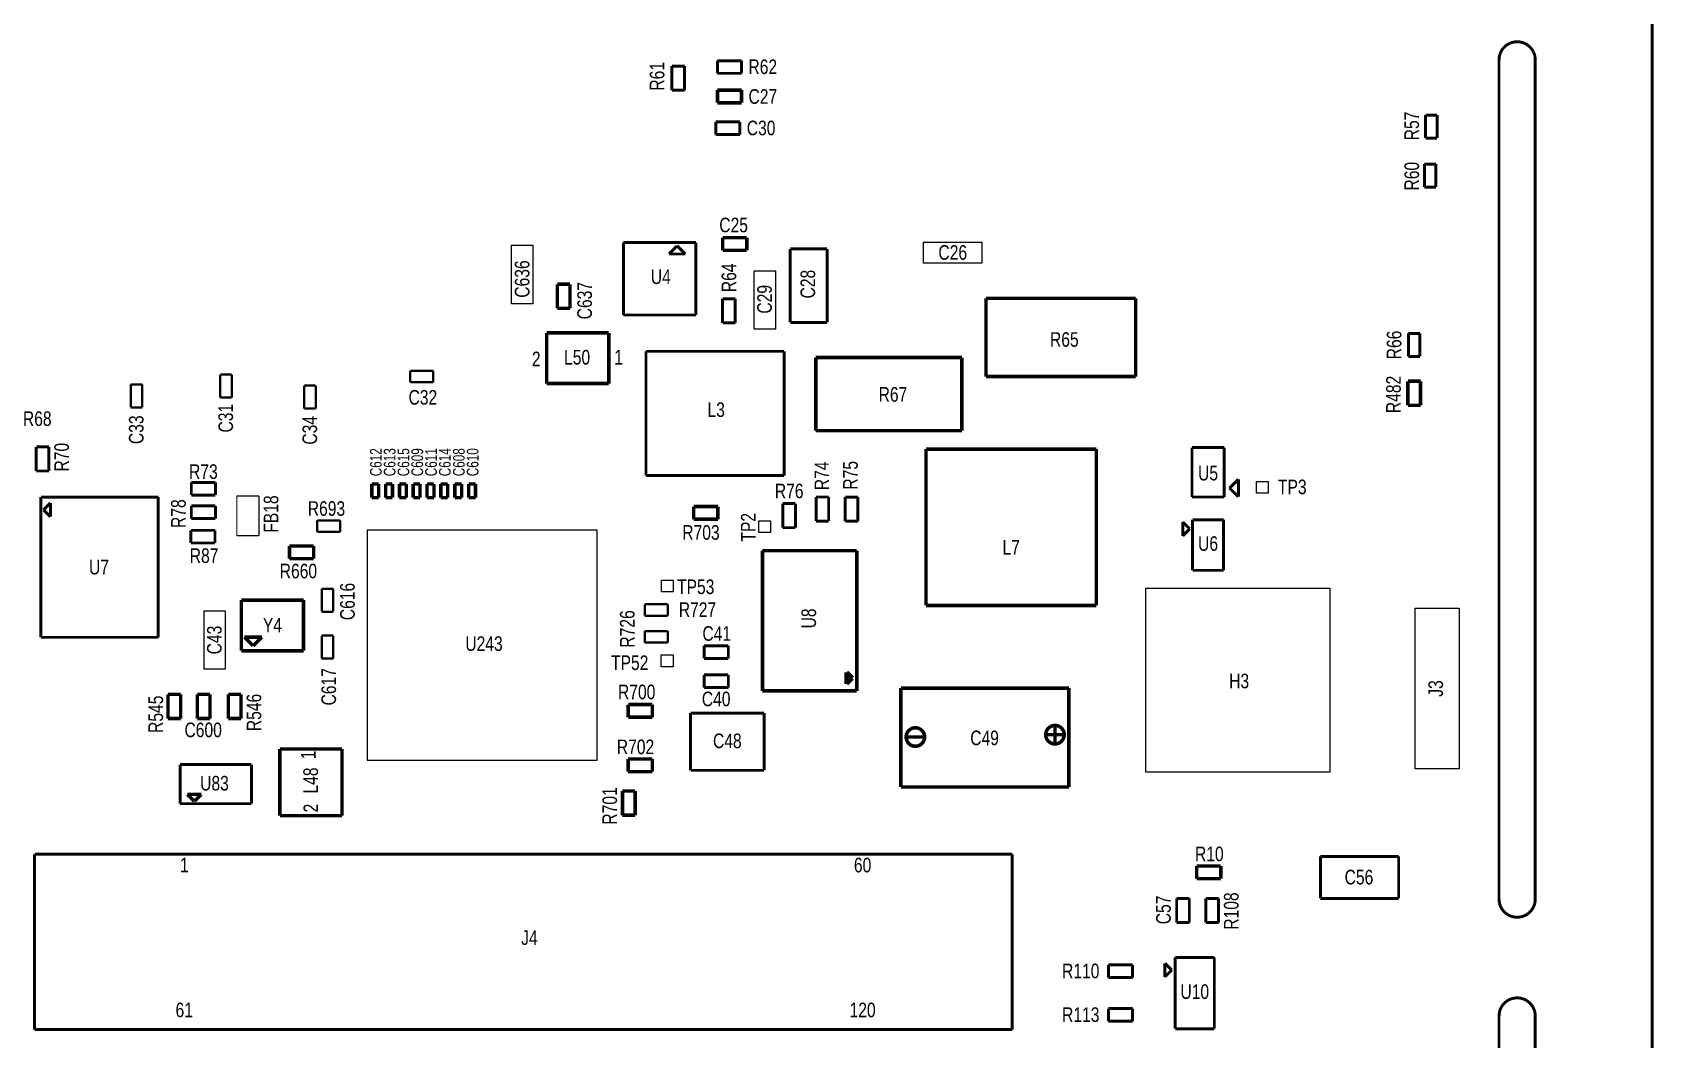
# Model space of a CAD drawing. Extents: x -186 to 234, y -83 to 214.
# Drawn here: x -4 to 66.5, y 70.3 to 114.1 of the extents above; entities that cross this region are included whole.
import ezdxf
from ezdxf.enums import TextEntityAlignment as Align

# ---------------------------------------------------------------- set-up
doc = ezdxf.new("R2010")
doc.units = 0
for name, color, linetype in [('BG_OUTLINE', 253, 'CONTINUOUS'), ('PG_ASSEMBLY_TOP', 111, 'CONTINUOUS'), ('RD_ASSEMBLY_TOP', 142, 'CONTINUOUS')]:
    doc.layers.add(name, color=color, linetype=linetype)

msp = doc.modelspace()

# ---------------------------------------------------------------- linework, layer by layer
at = {"layer": 'BG_OUTLINE', "const_width": 0.127}
for points in [[(66.460395, 157.020311), (66.460395, -9.271)], [(59.805595, 112.907293), (59.805595, 110.367293)], [(61.380395, 112.907293), (61.380395, 76.414605)], [(59.805595, 78.954605), (59.805595, 110.367293)], [(59.805595, 76.414605), (59.805595, 78.954605)], [(59.805595, 71.334605), (59.805595, 68.794605)], [(61.380395, 71.334605), (61.380395, 68.794605)]]:
    msp.add_lwpolyline(points, dxfattribs=at)
for points in [[(59.805595, 112.907293, -1.000032), (61.380395, 112.907293)], [(61.380395, 76.414605, -0.999968), (59.805595, 76.414605)], [(59.805595, 71.334605, -1.000032), (61.380395, 71.334605)]]:
    msp.add_lwpolyline(points, format="xyb", dxfattribs=at)
at = {"layer": 'PG_ASSEMBLY_TOP'}
for points, const_width in [([(26.875232, 112.870031), (25.825221, 112.870031)], 0.127), ([(25.825221, 112.870031), (25.825221, 112.319841)], 0.127), ([(26.875232, 112.319841), (26.875232, 112.870031)], 0.127), ([(23.845418, 112.633989), (23.845418, 111.584207)], 0.127), ([(24.395633, 112.633989), (23.845418, 112.633989)], 0.127), ([(24.395633, 111.584207), (24.395633, 112.633989)], 0.127), ([(25.825221, 112.319841), (26.875232, 112.319841)], 0.127), ([(23.845418, 111.584207), (24.395633, 111.584207)], 0.127), ([(26.876502, 111.591293), (25.826517, 111.591293)], 0.1524), ([(25.826517, 111.591293), (25.826517, 111.041078)], 0.1524), ([(26.876502, 111.041078), (26.876502, 111.591293)], 0.1524), ([(25.826517, 111.041078), (26.876502, 111.041078)], 0.1524), ([(26.803528, 110.20773), (25.753517, 110.20773)], 0.127), ([(25.753517, 110.20773), (25.753517, 109.657515)], 0.127), ([(26.803528, 109.657515), (26.803528, 110.20773)], 0.127), ([(56.612104, 110.507297), (56.612104, 109.507503)], 0.127), ([(57.1119, 110.507297), (56.612104, 110.507297)], 0.127), ([(57.1119, 109.507503), (57.1119, 110.507297)], 0.127), ([(25.753517, 109.657515), (26.803528, 109.657515)], 0.127), ([(56.612104, 109.507503), (57.1119, 109.507503)], 0.127), ([(57.0611, 108.373697), (56.561304, 108.373697)], 0.127), ([(56.561304, 108.373697), (56.561304, 107.373903)], 0.127), ([(57.0611, 107.373903), (57.0611, 108.373697)], 0.127), ([(56.561304, 107.373903), (57.0611, 107.373903)], 0.127), ([(21.739606, 104.964509), (21.739606, 101.814401)], 0.127), ([(24.889689, 104.964509), (21.739606, 104.964509)], 0.127), ([(24.889689, 101.814401), (24.889689, 104.964509)], 0.127), ([(27.103603, 105.177107), (26.053618, 105.177107)], 0.1524), ([(26.053618, 105.177107), (26.053618, 104.626893)], 0.1524), ([(27.103603, 104.626893), (27.103603, 105.177107)], 0.1524), ([(23.720781, 104.466898), (24.074679, 104.820695)], 0.127), ([(24.428196, 104.466898), (23.720781, 104.466898)], 0.127), ([(24.074679, 104.820695), (24.428196, 104.466898)], 0.127), ([(26.053618, 104.626893), (27.103603, 104.626893)], 0.1524), ([(30.594097, 104.68991), (28.993897, 104.68991)], 0.127), ([(28.993897, 104.68991), (28.993897, 101.48951)], 0.127), ([(30.594097, 101.48951), (30.594097, 104.68991)], 0.127), ([(19.419164, 103.153896), (18.868949, 103.153896)], 0.1524), ([(18.868949, 103.153896), (18.868949, 102.103911)], 0.1524), ([(19.419164, 102.103911), (19.419164, 103.153896)], 0.1524), ([(26.600201, 102.518007), (26.050291, 102.518007)], 0.127), ([(26.050291, 102.518007), (26.050291, 101.467895)], 0.127), ([(26.600201, 101.467895), (26.600201, 102.518007)], 0.127), ([(44.0055, 102.537997), (37.505691, 102.537997)], 0.1524), ([(37.505691, 102.537997), (37.505691, 99.138003)], 0.1524), ([(44.0055, 99.138003), (44.0055, 102.537997)], 0.1524), ([(18.868949, 102.103911), (19.419164, 102.103911)], 0.1524), ([(21.739606, 101.814401), (24.889689, 101.814401)], 0.127), ([(26.050291, 101.467895), (26.600201, 101.467895)], 0.127), ([(28.993897, 101.48951), (30.594097, 101.48951)], 0.127), ([(21.105851, 101.035079), (18.405856, 101.035079)], 0.1524), ([(18.405856, 101.035079), (18.405856, 98.835058)], 0.1524), ([(21.105851, 101.035079), (18.405856, 101.035079)], 0.1524), ([(18.405856, 101.035079), (18.405856, 98.835058)], 0.1524), ([(21.105851, 98.835058), (21.105851, 101.035079)], 0.1524), ([(21.105851, 98.835058), (21.105851, 101.035079)], 0.1524), ([(56.367502, 101.010212), (55.867605, 101.010212)], 0.127), ([(55.867605, 101.010212), (55.867605, 100.010189)], 0.127), ([(56.367502, 100.010189), (56.367502, 101.010212)], 0.127), ([(28.723158, 100.233759), (22.723272, 100.233759)], 0.127), ([(22.723272, 100.233759), (22.723272, 94.83377)], 0.127), ([(28.723158, 94.83377), (28.723158, 100.233759)], 0.127), ([(13.470687, 99.386136), (12.470892, 99.386136)], 0.1016), ([(12.470892, 99.386136), (12.470892, 98.886239)], 0.1016), ([(13.470687, 98.886239), (13.470687, 99.386136)], 0.1016), ([(36.454385, 99.965002), (30.104385, 99.965002)], 0.150089), ([(30.104385, 99.965002), (30.104385, 96.784897)], 0.150089), ([(36.454385, 96.784897), (36.454385, 99.965002)], 0.150089), ([(55.867605, 100.010189), (56.367502, 100.010189)], 0.127), ([(0.322885, 98.797897), (0.322885, 97.798103)], 0.1016), ([(0.822706, 98.797897), (0.322885, 98.797897)], 0.1016), ([(0.822706, 97.798103), (0.822706, 98.797897)], 0.1016), ([(4.213098, 99.223805), (4.213098, 98.224111)], 0.1016), ([(4.712995, 99.223805), (4.213098, 99.223805)], 0.1016), ([(4.712995, 98.224111), (4.712995, 99.223805)], 0.1016), ([(7.866685, 98.747097), (7.866685, 97.747303)], 0.1016), ([(8.366506, 98.747097), (7.866685, 98.747097)], 0.1016), ([(8.366506, 97.747303), (8.366506, 98.747097)], 0.1016), ([(12.470892, 98.886239), (13.470687, 98.886239)], 0.1016), ([(18.405856, 98.835058), (21.105851, 98.835058)], 0.1524), ([(18.405856, 98.835058), (21.105851, 98.835058)], 0.1524), ([(37.505691, 99.138003), (44.0055, 99.138003)], 0.1524), ([(56.392597, 98.934803), (55.842408, 98.934803)], 0.1524), ([(55.842408, 98.934803), (55.842408, 97.884691)], 0.1524), ([(56.392597, 97.884691), (56.392597, 98.934803)], 0.1524), ([(4.213098, 98.224111), (4.712995, 98.224111)], 0.1016), ([(0.322885, 97.798103), (0.822706, 97.798103)], 0.1016), ([(7.866685, 97.747303), (8.366506, 97.747303)], 0.1016), ([(55.842408, 97.884691), (56.392597, 97.884691)], 0.1524), ([(30.104385, 96.784897), (36.454385, 96.784897)], 0.150089), ([(-3.784295, 96.079793), (-3.784295, 95.029807)], 0.127), ([(-3.234207, 96.079793), (-3.784295, 96.079793)], 0.127), ([(-3.234207, 95.029807), (-3.234207, 96.079793)], 0.127), ([(42.296588, 95.982993), (34.896603, 95.982993)], 0.1524), ([(34.896603, 95.982993), (34.896603, 89.183007)], 0.1524), ([(42.296588, 89.183007), (42.296588, 95.982993)], 0.1524), ([(47.856699, 96.051395), (46.4566, 96.051395)], 0.127), ([(46.4566, 96.051395), (46.4566, 93.901311)], 0.127), ([(47.856699, 93.901311), (47.856699, 96.051395)], 0.127), ([(-3.784295, 95.029807), (-3.234207, 95.029807)], 0.127), ([(4.005478, 94.531256), (2.955493, 94.531256)], 0.127), ([(2.955493, 94.531256), (2.955493, 93.981041)], 0.127), ([(4.005478, 93.981041), (4.005478, 94.531256)], 0.127), ([(11.102213, 94.467096), (10.802391, 94.467096)], 0.149911), ([(10.802391, 94.467096), (10.802391, 93.867707)], 0.149911), ([(11.102213, 93.867707), (11.102213, 94.467096)], 0.149911), ([(11.700612, 94.467096), (11.40079, 94.467096)], 0.149911), ([(11.40079, 94.467096), (11.40079, 93.867707)], 0.149911), ([(11.700612, 93.867707), (11.700612, 94.467096)], 0.149911), ([(12.303404, 94.467096), (12.003583, 94.467096)], 0.149911), ([(12.003583, 94.467096), (12.003583, 93.867707)], 0.149911), ([(12.303404, 93.867707), (12.303404, 94.467096)], 0.149911), ([(12.901397, 94.467096), (12.601575, 94.467096)], 0.149911), ([(12.601575, 94.467096), (12.601575, 93.867707)], 0.149911), ([(12.901397, 93.867707), (12.901397, 94.467096)], 0.149911), ([(13.501497, 94.467096), (13.201675, 94.467096)], 0.149911), ([(13.201675, 94.467096), (13.201675, 93.867707)], 0.149911), ([(13.501497, 93.867707), (13.501497, 94.467096)], 0.149911), ([(14.10081, 94.467096), (13.800988, 94.467096)], 0.149911), ([(13.800988, 94.467096), (13.800988, 93.867707)], 0.149911), ([(14.10081, 93.867707), (14.10081, 94.467096)], 0.149911), ([(14.709902, 94.467096), (14.41008, 94.467096)], 0.149911), ([(14.41008, 94.467096), (14.41008, 93.867707)], 0.149911), ([(14.709902, 93.867707), (14.709902, 94.467096)], 0.149911), ([(15.310815, 94.467096), (15.010994, 94.467096)], 0.149911), ([(15.010994, 94.467096), (15.010994, 93.867707)], 0.149911), ([(15.310815, 93.867707), (15.310815, 94.467096)], 0.149911), ([(22.723272, 94.83377), (28.723158, 94.83377)], 0.127), ([(48.474198, 94.671591), (48.093198, 94.290591)], 0.127), ([(48.474198, 93.909591), (48.474198, 94.671591)], 0.127), ([(1.515593, 93.897704), (-3.584397, 93.897704)], 0.127), ([(-3.584397, 93.897704), (-3.584397, 87.797589)], 0.127), ([(1.515593, 87.797589), (1.515593, 93.897704)], 0.127), ([(2.955493, 93.981041), (4.005478, 93.981041)], 0.127), ([(4.933569, 92.219577), (4.933569, 93.946777)], 0.0508), ([(4.933569, 93.946777), (5.898769, 93.946777)], 0.0508), ([(5.898769, 93.946777), (5.898769, 92.219577)], 0.0508), ([(10.802391, 93.867707), (11.102213, 93.867707)], 0.149911), ([(11.40079, 93.867707), (11.700612, 93.867707)], 0.149911), ([(12.003583, 93.867707), (12.303404, 93.867707)], 0.149911), ([(12.601575, 93.867707), (12.901397, 93.867707)], 0.149911), ([(13.201675, 93.867707), (13.501497, 93.867707)], 0.149911), ([(13.800988, 93.867707), (14.10081, 93.867707)], 0.149911), ([(14.41008, 93.867707), (14.709902, 93.867707)], 0.149911), ([(15.010994, 93.867707), (15.310815, 93.867707)], 0.149911), ([(30.113783, 93.900498), (30.113783, 92.850487)], 0.127), ([(30.663693, 93.900498), (30.113783, 93.900498)], 0.127), ([(30.663693, 92.850487), (30.663693, 93.900498)], 0.127), ([(31.933693, 93.898009), (31.383783, 93.898009)], 0.127), ([(31.383783, 93.898009), (31.383783, 92.847897)], 0.127), ([(31.933693, 92.847897), (31.933693, 93.898009)], 0.127), ([(46.4566, 93.901311), (47.856699, 93.901311)], 0.127), ([(48.093198, 94.290591), (48.474198, 93.909591)], 0.127), ([(-3.169412, 93.642409), (-3.46931, 93.342511)], 0.127), ([(-3.46931, 93.342511), (-3.169412, 93.042207)], 0.127), ([(-3.169412, 93.042207), (-3.169412, 93.642409)], 0.127), ([(4.005478, 93.515256), (2.955493, 93.515256)], 0.127), ([(2.955493, 93.515256), (2.955493, 92.965041)], 0.127), ([(4.005478, 92.965041), (4.005478, 93.515256)], 0.127), ([(25.847091, 93.48531), (24.797106, 93.48531)], 0.1524), ([(24.797106, 93.48531), (24.797106, 92.935095)], 0.1524), ([(25.847091, 92.935095), (25.847091, 93.48531)], 0.1524), ([(28.669488, 93.615993), (28.669488, 92.566007)], 0.127), ([(29.219398, 93.615993), (28.669488, 93.615993)], 0.127), ([(29.219398, 92.566007), (29.219398, 93.615993)], 0.127), ([(3.98465, 92.450895), (2.934665, 92.450895)], 0.127), ([(2.934665, 92.450895), (2.934665, 91.90068)], 0.127), ([(2.955493, 92.965041), (4.005478, 92.965041)], 0.127), ([(3.98465, 91.90068), (3.98465, 92.450895)], 0.127), ([(9.426423, 92.881374), (8.426628, 92.881374)], 0.102108), ([(8.426628, 92.881374), (8.426628, 92.381553)], 0.102108), ([(8.426628, 92.381553), (9.426423, 92.381553)], 0.102108), ([(9.426423, 92.381553), (9.426423, 92.881374)], 0.102108), ([(24.797106, 92.935095), (25.847091, 92.935095)], 0.1524), ([(28.669488, 92.566007), (29.219398, 92.566007)], 0.127), ([(30.113783, 92.850487), (30.663693, 92.850487)], 0.127), ([(31.383783, 92.847897), (31.933693, 92.847897)], 0.127), ([(46.356803, 92.511601), (46.056601, 92.811905)], 0.127), ([(46.056601, 92.811905), (46.056601, 92.211703)], 0.127), ([(46.056601, 92.211703), (46.356803, 92.511601)], 0.127), ([(47.831807, 92.911701), (46.481797, 92.911701)], 0.127), ([(46.481797, 92.911701), (46.481797, 90.711807)], 0.127), ([(47.831807, 90.711807), (47.831807, 92.911701)], 0.127), ([(2.934665, 91.90068), (3.98465, 91.90068)], 0.127), ([(5.898769, 92.219577), (4.933569, 92.219577)], 0.0508), ([(8.271383, 91.770302), (7.221398, 91.770302)], 0.1524), ([(7.221398, 91.770302), (7.221398, 91.220087)], 0.1524), ([(8.271383, 91.220087), (8.271383, 91.770302)], 0.1524), ([(27.783587, 91.569007), (27.783587, 85.468993)], 0.1524), ([(31.883604, 91.569007), (27.783587, 91.569007)], 0.1524), ([(31.883604, 85.468993), (31.883604, 91.569007)], 0.1524), ([(7.221398, 91.220087), (8.271383, 91.220087)], 0.1524), ([(46.481797, 90.711807), (47.831807, 90.711807)], 0.127), ([(9.128506, 89.907897), (8.628685, 89.907897)], 0.1016), ([(8.628685, 89.907897), (8.628685, 88.908103)], 0.1016), ([(9.128506, 88.908103), (9.128506, 89.907897)], 0.1016), ([(7.832903, 89.415391), (5.132883, 89.415391)], 0.1524), ([(5.132883, 89.415391), (5.132883, 87.215294)], 0.1524), ([(7.832903, 87.215294), (7.832903, 89.415391)], 0.1524), ([(8.628685, 88.908103), (9.128506, 88.908103)], 0.1016), ([(23.667517, 89.236626), (22.667722, 89.236626)], 0.102108), ([(22.667722, 89.236626), (22.667722, 88.736805)], 0.102108), ([(23.667517, 88.736805), (23.667517, 89.236626)], 0.102108), ([(34.896603, 89.183007), (42.296588, 89.183007)], 0.1524), ([(23.666501, 88.068226), (22.666706, 88.068226)], 0.102108), ([(22.666706, 88.068226), (22.666706, 87.568405)], 0.102108), ([(22.667722, 88.736805), (23.667517, 88.736805)], 0.102108), ([(23.666501, 87.568405), (23.666501, 88.068226)], 0.102108), ([(-3.584397, 87.797589), (1.515593, 87.797589)], 0.127), ([(5.895188, 87.808206), (5.260188, 87.808206)], 0.1524), ([(5.260188, 87.808206), (5.641188, 87.427206)], 0.1524), ([(5.641188, 87.427206), (6.022188, 87.808206)], 0.1524), ([(6.022188, 87.808206), (5.895188, 87.808206)], 0.1524), ([(8.628685, 87.875897), (8.628685, 86.876103)], 0.1016), ([(9.128506, 87.875897), (8.628685, 87.875897)], 0.1016), ([(9.128506, 86.876103), (9.128506, 87.875897)], 0.1016), ([(22.666706, 87.568405), (23.666501, 87.568405)], 0.102108), ([(26.300074, 87.432972), (25.250089, 87.432972)], 0.127), ([(25.250089, 87.432972), (25.250089, 86.883062)], 0.127), ([(26.300074, 86.883062), (26.300074, 87.432972)], 0.127), ([(5.132883, 87.215294), (7.832903, 87.215294)], 0.1524), ([(8.628685, 86.876103), (9.128506, 86.876103)], 0.1016), ([(25.250089, 86.883062), (26.300074, 86.883062)], 0.127), ([(26.300074, 86.163277), (25.250089, 86.163277)], 0.127), ([(25.250089, 86.163277), (25.250089, 85.613367)], 0.127), ([(26.300074, 85.613367), (26.300074, 86.163277)], 0.127), ([(31.689294, 86.02599), (31.439383, 86.275901)], 0.199898), ([(31.439383, 86.275901), (31.439383, 85.7758)], 0.199898), ([(31.439383, 85.7758), (31.689294, 86.02599)], 0.199898), ([(1.943887, 85.31926), (1.943887, 84.269148)], 0.1524), ([(2.493975, 85.31926), (1.943887, 85.31926)], 0.1524), ([(2.493975, 84.269148), (2.493975, 85.31926)], 0.1524), ([(3.217266, 85.31926), (3.217266, 84.26925)], 0.1524), ([(3.767353, 85.31926), (3.217266, 85.31926)], 0.1524), ([(3.767353, 84.26925), (3.767353, 85.31926)], 0.1524), ([(4.562069, 85.319286), (4.562069, 84.269199)], 0.1524), ([(5.112258, 85.319286), (4.562069, 85.319286)], 0.1524), ([(5.112258, 84.269199), (5.112258, 85.319286)], 0.1524), ([(25.250089, 85.613367), (26.300074, 85.613367)], 0.127), ([(27.783587, 85.468993), (31.883604, 85.468993)], 0.1524), ([(41.103601, 85.58911), (33.80359, 85.58911)], 0.1524), ([(33.80359, 85.58911), (33.80359, 81.28889)], 0.1524), ([(41.103601, 81.28889), (41.103601, 85.58911)], 0.1524), ([(22.996855, 84.8757), (21.94687, 84.8757)], 0.1524), ([(21.94687, 84.8757), (21.94687, 84.325485)], 0.1524), ([(22.996855, 84.325485), (22.996855, 84.8757)], 0.1524), ([(1.943887, 84.269148), (2.493975, 84.269148)], 0.1524), ([(3.217266, 84.26925), (3.767353, 84.26925)], 0.1524), ([(4.562069, 84.269199), (5.112258, 84.269199)], 0.1524), ([(21.94687, 84.325485), (22.996855, 84.325485)], 0.1524), ([(27.857094, 84.505749), (24.657279, 84.505749)], 0.127), ([(24.657279, 84.505749), (24.657279, 82.015736)], 0.127), ([(27.857094, 82.015736), (27.857094, 84.505749)], 0.127), ([(40.501595, 83.185), (40.501595, 83.947)], 0.1524), ([(34.811995, 83.4644), (34.049995, 83.4644)], 0.1524), ([(40.882595, 83.566), (40.120595, 83.566)], 0.1524), ([(6.803873, 82.946926), (6.803873, 80.046906)], 0.1524), ([(9.503867, 82.946926), (6.803873, 82.946926)], 0.1524), ([(6.803873, 82.946926), (6.803873, 80.046906)], 0.1524), ([(9.503867, 82.946926), (6.803873, 82.946926)], 0.1524), ([(9.503867, 80.046906), (9.503867, 82.946926)], 0.1524), ([(9.503867, 80.046906), (9.503867, 82.946926)], 0.1524), ([(22.994391, 82.508903), (21.944406, 82.508903)], 0.1524), ([(21.944406, 82.508903), (21.944406, 81.958688)], 0.1524), ([(22.994391, 81.958688), (22.994391, 82.508903)], 0.1524), ([(5.568467, 82.266333), (2.468677, 82.266333)], 0.127), ([(2.468677, 82.266333), (2.468677, 80.566539)], 0.127), ([(5.568467, 80.566539), (5.568467, 82.266333)], 0.127), ([(21.944406, 81.958688), (22.994391, 81.958688)], 0.1524), ([(24.657279, 82.015736), (27.857094, 82.015736)], 0.127), ([(22.249181, 81.114976), (21.698966, 81.114976)], 0.1524), ([(21.698966, 81.114976), (21.698966, 80.064991)], 0.1524), ([(22.249181, 80.064991), (22.249181, 81.114976)], 0.1524), ([(33.80359, 81.28889), (41.103601, 81.28889)], 0.1524), ([(2.468677, 80.566539), (5.568467, 80.566539)], 0.127), ([(3.385617, 80.970349), (2.785618, 80.970349)], 0.1524), ([(2.785618, 80.970349), (3.085617, 80.670349)], 0.1524), ([(3.085617, 80.670349), (3.385617, 80.970349)], 0.1524), ([(6.803873, 80.046906), (9.503867, 80.046906)], 0.1524), ([(6.803873, 80.046906), (9.503867, 80.046906)], 0.1524), ([(21.698966, 80.064991), (22.249181, 80.064991)], 0.1524), ([(-3.856711, 78.366899), (38.643103, 78.366899)], 0.127), ([(-3.856711, 70.746899), (-3.856711, 78.366899)], 0.127), ([(38.643103, 78.366899), (38.643103, 70.746899)], 0.127), ([(55.442587, 78.274697), (52.038987, 78.274697)], 0.127), ([(52.038987, 78.274697), (52.038987, 76.445897)], 0.127), ([(55.442587, 76.445897), (55.442587, 78.274697)], 0.127), ([(47.709887, 77.856105), (46.6598, 77.856105)], 0.1524), ([(46.6598, 77.856105), (46.6598, 77.305891)], 0.1524), ([(47.709887, 77.305891), (47.709887, 77.856105)], 0.1524), ([(46.6598, 77.305891), (47.709887, 77.305891)], 0.1524), ([(46.342097, 76.445593), (45.792187, 76.445593)], 0.127), ([(45.792187, 76.445593), (45.792187, 75.395607)], 0.127), ([(46.342097, 75.395607), (46.342097, 76.445593)], 0.127), ([(47.062187, 76.448209), (47.062187, 75.398097)], 0.127), ([(47.612097, 76.448209), (47.062187, 76.448209)], 0.127), ([(47.612097, 75.398097), (47.612097, 76.448209)], 0.127), ([(52.038987, 76.445897), (55.442587, 76.445897)], 0.127), ([(45.792187, 75.395607), (46.342097, 75.395607)], 0.127), ([(47.062187, 75.398097), (47.612097, 75.398097)], 0.127), ([(43.874207, 73.556089), (42.824197, 73.556089)], 0.127), ([(42.824197, 73.556089), (42.824197, 73.006001)], 0.127), ([(43.874207, 73.006001), (43.874207, 73.556089)], 0.127), ([(45.577785, 73.331095), (45.277786, 73.630993)], 0.127), ([(45.277786, 73.630993), (45.277786, 73.031096)], 0.127), ([(45.277786, 73.031096), (45.577785, 73.331095)], 0.127), ([(45.727899, 73.881005), (45.727899, 70.781189)], 0.127), ([(47.427896, 73.881005), (45.727899, 73.881005)], 0.127), ([(47.427896, 70.781189), (47.427896, 73.881005)], 0.127), ([(42.824197, 73.006001), (43.874207, 73.006001)], 0.127), ([(43.874207, 71.655889), (42.824197, 71.655889)], 0.127), ([(42.824197, 71.655889), (42.824197, 71.106005)], 0.127), ([(43.874207, 71.106005), (43.874207, 71.655889)], 0.127), ([(38.643103, 70.746899), (-3.856711, 70.746899)], 0.127), ([(42.824197, 71.106005), (43.874207, 71.106005)], 0.127), ([(45.727899, 70.781189), (47.427896, 70.781189)], 0.127)]:
    msp.add_lwpolyline(points, dxfattribs=dict(at, const_width=const_width))
for points in [[(16.875303, 104.845612), (17.795291, 104.845612), (17.795291, 102.305612), (16.875303, 102.305612)], [(37.326595, 104.980994), (37.326595, 104.060981), (34.786595, 104.060981), (34.786595, 104.980994)], [(28.348, 101.201195), (27.427987, 101.201195), (27.427987, 103.741195), (28.348, 103.741195)], [(49.772595, 94.580202), (49.772595, 94.072202), (49.264595, 94.072202), (49.264595, 94.580202)], [(27.627605, 92.3544), (27.627605, 92.8624), (28.135605, 92.8624), (28.135605, 92.3544)], [(23.388625, 89.773811), (23.388625, 90.281811), (23.896625, 90.281811), (23.896625, 89.773811)], [(44.456604, 81.938393), (44.456604, 89.938403), (52.456588, 89.938403), (52.456588, 81.938393)], [(3.507994, 88.950597), (4.428007, 88.950597), (4.428007, 86.410597), (3.507994, 86.410597)], [(56.163489, 89.0651), (58.068489, 89.0651), (58.068489, 82.0801), (56.163489, 82.0801)], [(23.387609, 86.522611), (23.387609, 87.030611), (23.895609, 87.030611), (23.895609, 86.522611)]]:
    msp.add_lwpolyline(points, close=True, dxfattribs=at)
for points in [[(20.6026, 92.462604), (10.602595, 92.462604)], [(10.602595, 92.462604), (10.602595, 82.462599)], [(20.6026, 82.462599), (20.6026, 92.462604)], [(10.602595, 82.462599), (20.6026, 82.462599)]]:
    msp.add_lwpolyline(points, dxfattribs=at)
at = {"layer": 'PG_ASSEMBLY_TOP', "const_width": 0.1524}
for points in [[(34.832595, 83.4644, 1), (34.029396, 83.4644, 1), (34.832595, 83.4644)], [(40.903195, 83.566, 1), (40.099996, 83.566, 1), (40.903195, 83.566)]]:
    msp.add_lwpolyline(points, format="xyb", dxfattribs=at)

# ---------------------------------------------------------------- texts
at = {"layer": 'PG_ASSEMBLY_TOP', "width": 0.8}
for s, p in [('2', (17.949189, 99.584942)), ('1', (21.530589, 99.661142)), ('1', (2.648179, 77.580007)), ('60', (32.138188, 77.580007)), ('61', (2.648179, 71.279791)), ('120', (32.138188, 71.279791))]:
    msp.add_text(s, height=0.635, dxfattribs=at).set_placement(p, align=Align.CENTER)
for s, p in [('1', (8.35467, 82.686093)), ('2', (8.466277, 80.374693))]:
    msp.add_text(s, height=0.635, rotation=90, dxfattribs=at).set_placement(p, align=Align.CENTER)
at = {"layer": 'RD_ASSEMBLY_TOP'}
for s, height, width, p in [('R61', 0.635, 0.8, (23.520273, 112.1918)), ('R57', 0.635, 0.8, (56.328539, 110.0328)), ('R60', 0.635, 0.8, (56.328539, 107.8484)), ('R64', 0.635, 0.8, (26.644473, 103.4288)), ('C28', 0.635, 0.8, (30.073346, 103.15575)), ('C29', 0.635, 0.8, (28.192806, 102.496595)), ('R66', 0.635, 0.8, (55.558741, 100.510289)), ('R482', 0.635, 0.8, (55.53329, 98.359011)), ('C33', 0.635, 0.8, (0.877595, 96.8248)), ('C31', 0.635, 0.8, (4.767859, 97.327009)), ('C34', 0.635, 0.8, (8.421395, 96.7994)), ('R70', 0.635, 0.8, (-2.366213, 95.631)), ('C612', 0.508, 0.75, (11.231702, 95.412001)), ('C613', 0.508, 0.75, (11.830101, 95.412001)), ('C615', 0.508, 0.75, (12.432894, 95.412001)), ('C609', 0.508, 0.75, (13.030886, 95.412001)), ('C611', 0.508, 0.75, (13.630986, 95.412001)), ('C614', 0.508, 0.75, (14.230299, 95.412001)), ('C608', 0.508, 0.75, (14.839391, 95.412001)), ('C610', 0.508, 0.75, (15.440304, 95.412001)), ('R74', 0.635, 0.8, (30.683073, 94.8182)), ('R75', 0.635, 0.8, (31.927673, 94.8436)), ('R78', 0.635, 0.8, (2.712441, 93.176496)), ('FB18', 0.635, 0.8, (6.736969, 93.159377)), ('TP2', 0.635, 0.8, (27.482648, 92.583)), ('C616', 0.635, 0.8, (10.058248, 89.3572)), ('R726', 0.635, 0.8, (22.224873, 88.1634)), ('U8', 0.635, 0.8, (30.112995, 88.6206)), ('C43', 0.635, 0.8, (4.272813, 87.680597)), ('C617', 0.635, 0.8, (9.245473, 85.6488)), ('R546', 0.635, 0.8, (5.994248, 84.5312)), ('J3', 0.635, 0.8, (57.369989, 85.5726)), ('R545', 0.635, 0.8, (1.727048, 84.455)), ('L48', 0.635, 0.8, (8.458683, 81.573116)), ('C57', 0.635, 0.8, (45.533589, 75.946)), ('R108', 0.635, 0.8, (48.479989, 75.897689))]:
    msp.add_text(s, height=height, rotation=90, dxfattribs=dict(at, width=width)).set_placement(p, align=Align.CENTER)
at = {"layer": 'RD_ASSEMBLY_TOP', "width": 0.8}
for s, p in [('R62', (27.798014, 112.290149)), ('C30', (27.72631, 109.627822)), ('C26', (36.056595, 104.2162)), ('U4', (23.365485, 103.160805)), ('R65', (40.907995, 100.4316)), ('L50', (19.727189, 99.661142)), ('R67', (33.457159, 98.044787)), ('C32', (13.021589, 97.917)), ('L3', (25.774066, 97.381365)), ('R68', (-3.742411, 96.989113)), ('R73', (3.480486, 94.687949)), ('U5', (47.156548, 94.62074)), ('R76', (28.947389, 93.844516)), ('TP3', (50.816789, 94.022342)), ('R693', (8.830589, 93.082542)), ('R87', (3.510458, 91.032787)), ('L7', (38.596595, 91.3892)), ('U6', (47.156548, 91.557653)), ('U7', (-1.058113, 90.535379)), ('R727', (24.959589, 88.688316)), ('Y4', (6.482791, 88.010594)), ('C41', (25.797789, 87.646942)), ('U243', (15.678785, 87.208589)), ('H3', (48.507396, 85.582811)), ('C40', (25.772389, 84.802142)), ('C600', (3.471189, 83.455942)), ('C48', (26.257174, 82.981292)), ('C49', (37.440895, 83.1088)), ('U83', (3.963238, 81.13903)), ('R10', (47.210193, 78.063598)), ('C56', (53.715387, 77.055497)), ('J4', (17.653, 74.422)), ('R110', (41.621989, 72.976207)), ('U10', (46.578037, 72.077097)), ('R113', (41.621989, 71.076312))]:
    msp.add_text(s, height=0.635, dxfattribs=at).set_placement(p, align=Align.CENTER)
for s, p in [('C27', (27.178, 110.998)), ('C25', (25.908, 105.41)), ('R703', (24.299189, 92.041116)), ('R660', (6.798589, 90.364716)), ('TP53', (24.070589, 89.678942)), ('TP52', (21.200389, 86.376942)), ('R700', (21.505189, 85.106942)), ('R702', (21.454389, 82.719342))]:
    msp.add_text(s, height=0.635, dxfattribs=at).set_placement(p)
for s, p in [('C636', (17.652848, 102.5652)), ('C637', (20.370673, 101.6254)), ('R701', (21.462873, 79.6544))]:
    msp.add_text(s, height=0.635, rotation=90, dxfattribs=at).set_placement(p)

doc.saveas('drawing.dxf')
